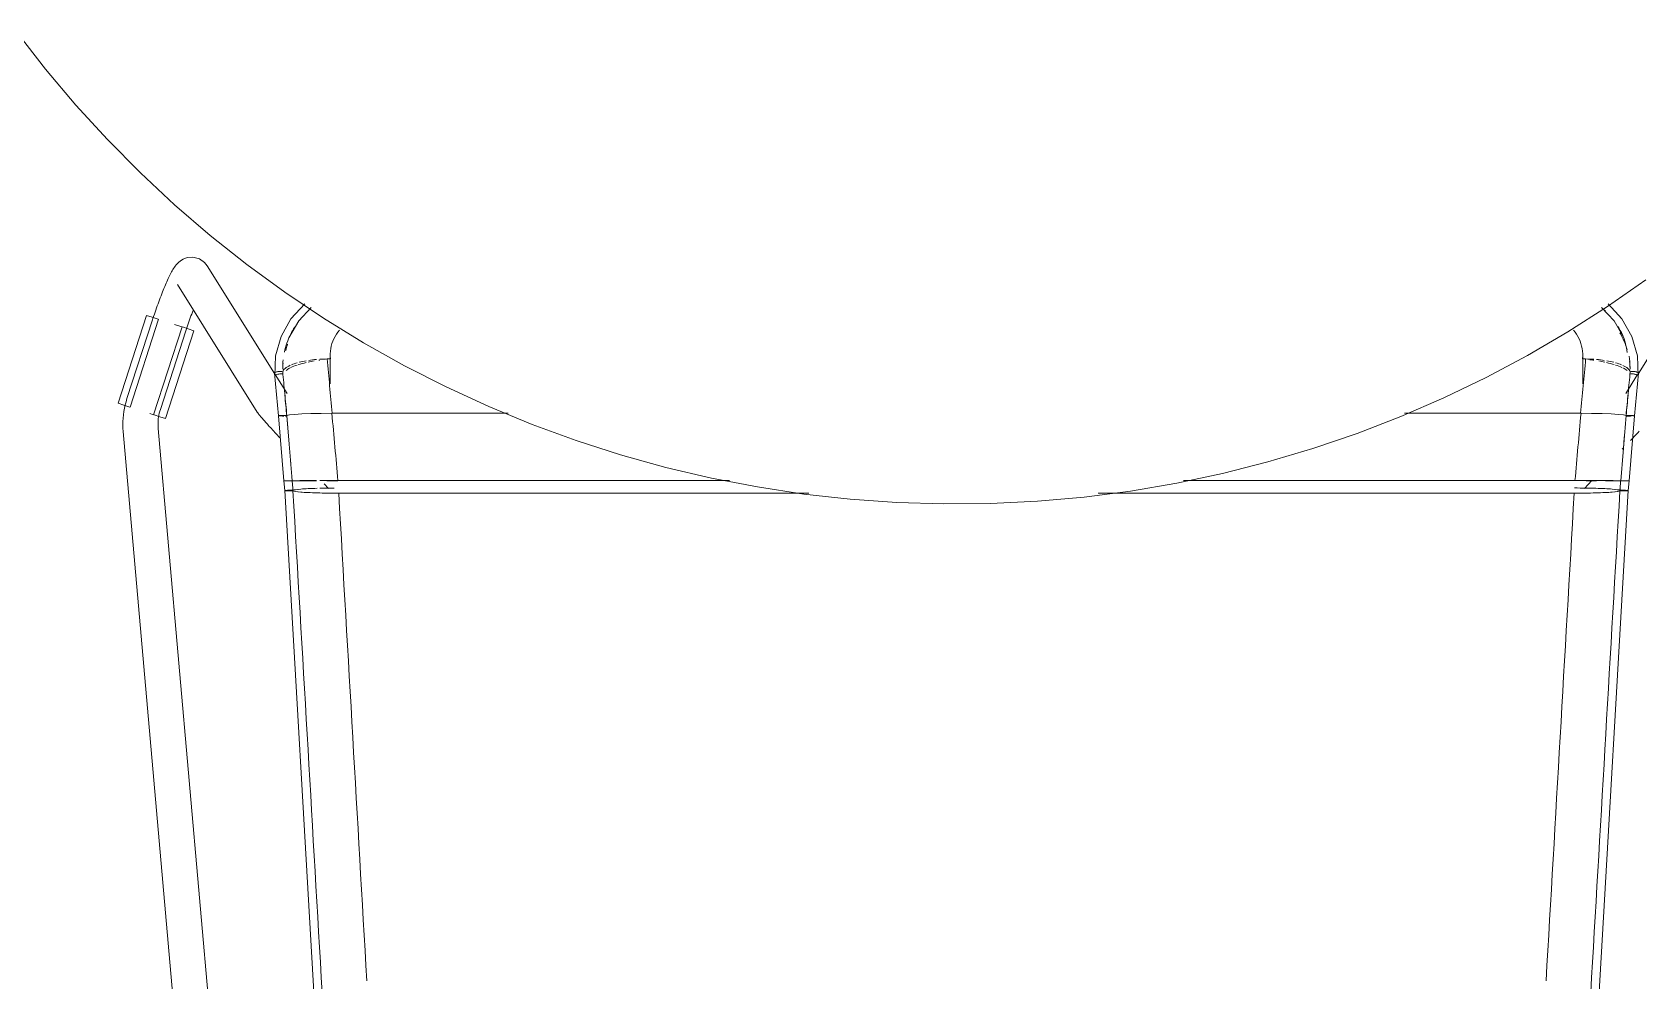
# Model space of a CAD drawing. Header units: millimetres. Extents: x 155927 to 317870, y -36033 to 97293.
# Drawn here: x 158632 to 159180, y 11743 to 12067 of the extents above; entities that cross this region are included whole.
import ezdxf

# ---------------------------------------------------------------- set-up
doc = ezdxf.new("R2010")
doc.units = ezdxf.units.MM
doc.header["$MEASUREMENT"] = 0
doc.layers.add('I-FURN', color=8, linetype='CONTINUOUS', lineweight=9)

msp = doc.modelspace()

# ---------------------------------------------------------------- linework, layer by layer
at = {"layer": 'I-FURN'}
for p, q in [((158626.52, 12067.12), (158636.33, 12054.48)), ((158636.33, 12054.48), (158646.64, 12042.24)), ((158646.64, 12042.24), (158657.43, 12030.43)), ((158657.43, 12030.43), (158668.68, 12019.05)), ((158668.68, 12019.05), (158680.37, 12008.14)), ((158680.37, 12008.14), (158692.5, 11997.7)), ((158692.5, 11997.7), (158705.03, 11987.76)), ((158682.35, 11989.04), (158681.72, 11988.52)), ((158683.26, 11989.61), (158682.35, 11989.04)), ((158684.64, 11990.13), (158683.26, 11989.61)), ((158686.61, 11990.3), (158684.64, 11990.13)), ((158688.84, 11989.71), (158686.61, 11990.3)), ((158690.57, 11988.49), (158688.84, 11989.71)), ((158678.41, 11983.45), (158678.18, 11982.96)), ((158678.64, 11983.93), (158678.41, 11983.45)), ((158678.87, 11984.38), (158678.64, 11983.93)), ((158679.1, 11984.82), (158678.87, 11984.38)), ((158679.33, 11985.25), (158679.1, 11984.82)), ((158679.56, 11985.66), (158679.33, 11985.25)), ((158679.8, 11986.06), (158679.56, 11985.66)), ((158680.04, 11986.45), (158679.8, 11986.06)), ((158680.29, 11986.84), (158680.04, 11986.45)), ((158680.57, 11987.23), (158680.29, 11986.84)), ((158680.88, 11987.63), (158680.57, 11987.23)), ((158681.25, 11988.06), (158680.88, 11987.63)), ((158681.72, 11988.52), (158681.25, 11988.06)), ((158690.57, 11988.49), (158691.47, 11987.37)), ((158714.5, 11950.6), (158691.47, 11987.37)), ((158705.03, 11987.76), (158717.95, 11978.32)), ((159203.25, 11987.37), (159180.22, 11950.6)), ((158676.23, 11978.41), (158675.98, 11977.77)), ((158676.48, 11979.03), (158676.23, 11978.41)), ((158676.73, 11979.64), (158676.48, 11979.03)), ((158676.98, 11980.24), (158676.73, 11979.64)), ((158677.22, 11980.82), (158676.98, 11980.24)), ((158677.47, 11981.38), (158677.22, 11980.82)), ((158677.71, 11981.92), (158677.47, 11981.38)), ((158677.94, 11982.45), (158677.71, 11981.92)), ((158678.18, 11982.96), (158677.94, 11982.45)), ((158681.3, 11981), (158708.6, 11937.41)), ((158717.95, 11978.32), (158731.24, 11969.41)), ((159169.64, 11973.44), (159182.76, 11982.6)), ((158674.2, 11972.96), (158673.95, 11972.24)), ((158674.45, 11973.68), (158674.2, 11972.96)), ((158674.71, 11974.38), (158674.45, 11973.68)), ((158674.96, 11975.08), (158674.71, 11974.38)), ((158675.22, 11975.77), (158674.96, 11975.08)), ((158675.47, 11976.45), (158675.22, 11975.77)), ((158675.73, 11977.11), (158675.47, 11976.45)), ((158675.98, 11977.77), (158675.73, 11977.11)), ((158720.1, 11969.18), (158724.85, 11974.33)), ((158722.79, 11968.6), (158727.05, 11973.07)), ((159156.16, 11964.82), (159169.64, 11973.44)), ((159171.93, 11968.6), (159167.67, 11973.07)), ((159174.62, 11969.18), (159169.87, 11974.33)), ((158661.1, 11940.39), (158670.78, 11970.4)), ((158672.81, 11968.84), (158664.1, 11942.03)), ((158665.14, 11939.09), (158674.83, 11969.09)), ((158670.78, 11970.4), (158672.74, 11969.77)), ((158672.74, 11969.77), (158674.71, 11969.13)), ((158672.96, 11969.3), (158672.81, 11968.84)), ((158673.2, 11970.04), (158672.96, 11969.3)), ((158673.45, 11970.78), (158673.2, 11970.04)), ((158673.7, 11971.51), (158673.45, 11970.78)), ((158673.95, 11972.24), (158673.7, 11971.51)), ((158682.8, 11966.52), (158680.32, 11967.32)), ((158685.02, 11967.53), (158684.79, 11966.85)), ((158685.25, 11968.21), (158685.02, 11967.53)), ((158685.49, 11968.88), (158685.25, 11968.21)), ((158685.72, 11969.55), (158685.49, 11968.88)), ((158685.96, 11970.21), (158685.72, 11969.55)), ((158686.19, 11970.85), (158685.96, 11970.21)), ((158686.43, 11971.49), (158686.19, 11970.85)), ((158686.66, 11972.11), (158686.43, 11971.49)), ((158716.71, 11963.17), (158720.1, 11969.18)), ((158719.42, 11962.77), (158722.79, 11968.6)), ((158731.24, 11969.41), (158744.87, 11961.03)), ((159175.3, 11962.77), (159171.93, 11968.6)), ((159178.01, 11963.17), (159174.62, 11969.18)), ((158682.9, 11966.49), (158673.21, 11936.48)), ((158675.51, 11938.32), (158684.22, 11965.14)), ((158677.25, 11935.18), (158686.94, 11965.18)), ((158683.02, 11966.45), (158684.99, 11965.81)), ((158684.33, 11965.46), (158684.22, 11965.14)), ((158684.56, 11966.16), (158684.33, 11965.46)), ((158684.79, 11966.85), (158684.56, 11966.16)), ((158684.99, 11965.81), (158686.94, 11965.18)), ((158714.84, 11956.65), (158716.71, 11963.17)), ((159142.35, 11956.74), (159156.16, 11964.82)), ((159179.88, 11956.65), (159178.01, 11963.17)), ((158714.55, 11949.74), (158714.84, 11956.65)), ((158733.49, 11956.77), (158733.49, 11947.02)), ((158744.87, 11961.03), (158758.83, 11953.21)), ((159128.23, 11949.22), (159142.35, 11956.74)), ((159161.23, 11947.02), (159161.23, 11956.77)), ((159180.17, 11949.74), (159179.88, 11956.65)), ((158714.43, 11950.64), (158715.85, 11936.15)), ((158732.5, 11955.53), (158733.55, 11955.53)), ((158758.83, 11953.21), (158773.09, 11945.96)), ((159161.17, 11955.53), (159162.22, 11955.53)), ((159180.29, 11950.64), (159178.87, 11936.15)), ((158718.77, 11943.78), (158714.73, 11950.23)), ((158773.09, 11945.96), (158787.62, 11939.27)), ((159113.82, 11942.28), (159128.23, 11949.22)), ((159179.99, 11950.23), (159175.95, 11943.78)), ((158663.05, 11939.76), (158661.1, 11940.39)), ((158665.02, 11939.13), (158663.05, 11939.76)), ((158663.48, 11939.83), (158663.24, 11938.72)), ((158663.77, 11940.94), (158663.48, 11939.83)), ((158664.1, 11942.03), (158663.77, 11940.94)), ((159099.14, 11935.91), (159113.82, 11942.28)), ((158662.72, 11934.18), (158662.7, 11933.04)), ((158662.78, 11935.32), (158662.72, 11934.18)), ((158662.88, 11936.46), (158662.78, 11935.32)), ((158663.04, 11937.59), (158662.88, 11936.46)), ((158663.24, 11938.72), (158663.04, 11937.59)), ((158673.11, 11936.51), (158671.95, 11936.89)), ((158675.3, 11935.81), (158673.33, 11936.44)), ((158674.71, 11933.74), (158674.74, 11934.41)), ((158674.74, 11934.41), (158674.8, 11935.06)), ((158674.8, 11935.06), (158674.89, 11935.72)), ((158674.89, 11935.72), (158675, 11936.37)), ((158675, 11936.37), (158675.14, 11937.02)), ((158675.14, 11937.02), (158675.31, 11937.66)), ((158677.25, 11935.18), (158675.3, 11935.81)), ((158675.31, 11937.66), (158675.5, 11938.3)), ((158675.5, 11938.3), (158675.51, 11938.32)), ((158708.6, 11937.41), (158708.82, 11937.09)), ((158708.82, 11937.09), (158709, 11936.83)), ((158709, 11936.83), (158709.17, 11936.6)), ((158709.17, 11936.6), (158709.35, 11936.38)), ((158709.35, 11936.38), (158709.53, 11936.16)), ((158709.53, 11936.16), (158709.72, 11935.93)), ((158709.72, 11935.93), (158709.92, 11935.69)), ((158709.92, 11935.69), (158710.13, 11935.43)), ((158710.13, 11935.43), (158710.36, 11935.17)), ((158710.36, 11935.17), (158710.61, 11934.89)), ((158710.61, 11934.89), (158710.86, 11934.59)), ((158710.86, 11934.59), (158711.14, 11934.28)), ((158711.14, 11934.28), (158711.42, 11933.96)), ((158715.92, 11936.17), (158715.85, 11936.15)), ((158715.85, 11936.15), (158715.92, 11936.12)), ((158715.86, 11936.15), (158715.92, 11936.17)), ((158715.86, 11936.15), (158717.68, 11913.94)), ((158715.92, 11936.12), (158715.86, 11936.15)), ((158716.11, 11936.2), (158715.92, 11936.17)), ((158715.92, 11936.12), (158716.1, 11936.1)), ((158716.11, 11936.1), (158715.92, 11936.12)), ((158716.1, 11936.1), (158716.4, 11936.07)), ((158716.41, 11936.22), (158716.11, 11936.2)), ((158716.11, 11936.2), (158716.41, 11936.22)), ((158716.4, 11936.07), (158716.11, 11936.1)), ((158716.4, 11936.07), (158716.78, 11936.06)), ((158716.78, 11936.06), (158716.4, 11936.07)), ((158716.79, 11936.23), (158716.41, 11936.22)), ((158716.41, 11936.22), (158716.79, 11936.23)), ((158716.78, 11936.06), (158717.23, 11936.05)), ((158717.23, 11936.05), (158716.78, 11936.06)), ((158717.24, 11936.24), (158716.79, 11936.23)), ((158716.79, 11936.23), (158717.25, 11936.24)), ((158717.23, 11936.05), (158717.72, 11936.04)), ((158717.72, 11936.04), (158717.23, 11936.05)), ((158717.73, 11936.25), (158717.24, 11936.24)), ((158717.25, 11936.24), (158717.74, 11936.25)), ((158718.23, 11936.25), (158717.73, 11936.25)), ((158717.74, 11936.25), (158718.24, 11936.25)), ((158718.22, 11936.04), (158718.69, 11936.05)), ((158718.69, 11936.05), (158718.22, 11936.04)), ((158718.7, 11936.24), (158718.23, 11936.25)), ((158718.24, 11936.25), (158718.71, 11936.24)), ((158719.59, 11936.43), (158718.7, 11936.24)), ((158718.71, 11936.24), (158719.59, 11936.43)), ((158719.59, 11936.43), (158721.31, 11936.61)), ((158721.33, 11936.61), (158719.59, 11936.43)), ((158721.33, 11936.61), (158723.77, 11936.76)), ((158723.81, 11936.76), (158721.33, 11936.61)), ((158723.8, 11936.76), (158726.84, 11936.87)), ((158726.91, 11936.88), (158723.81, 11936.76)), ((158726.9, 11936.88), (158730.35, 11936.95)), ((158730.44, 11936.95), (158726.91, 11936.88)), ((158730.44, 11936.95), (158734.08, 11936.98)), ((158734.2, 11936.98), (158730.44, 11936.95)), ((158794.32, 11936.98), (158734.2, 11936.98)), ((158734.2, 11936.98), (158794.32, 11936.98)), ((158787.62, 11939.27), (158802.42, 11933.18)), ((159084.22, 11930.14), (159099.14, 11935.91)), ((159160.52, 11936.98), (159100.4, 11936.98)), ((159100.4, 11936.98), (159160.52, 11936.98)), ((159164.28, 11936.95), (159160.52, 11936.98)), ((159160.64, 11936.98), (159164.28, 11936.95)), ((159164.37, 11936.95), (159167.82, 11936.88)), ((159167.81, 11936.88), (159164.38, 11936.95)), ((159170.91, 11936.76), (159167.81, 11936.88)), ((159167.88, 11936.87), (159170.92, 11936.76)), ((159173.39, 11936.61), (159170.91, 11936.76)), ((159170.95, 11936.76), (159173.39, 11936.61)), ((159175.13, 11936.43), (159173.39, 11936.61)), ((159173.41, 11936.61), (159175.13, 11936.43)), ((159175.13, 11936.43), (159176.01, 11936.24)), ((159176.02, 11936.24), (159175.13, 11936.43)), ((159176.01, 11936.24), (159176.48, 11936.25)), ((159176.49, 11936.25), (159176.02, 11936.24)), ((159176.03, 11936.05), (159176.5, 11936.04)), ((159176.5, 11936.04), (159176.03, 11936.05)), ((159176.48, 11936.25), (159176.98, 11936.25)), ((159176.99, 11936.25), (159176.49, 11936.25)), ((159176.5, 11936.04), (159177, 11936.04)), ((159177, 11936.04), (159176.5, 11936.04)), ((159176.98, 11936.25), (159177.47, 11936.24)), ((159177.48, 11936.24), (159176.99, 11936.25)), ((159177, 11936.04), (159177.49, 11936.05)), ((159177.49, 11936.05), (159177, 11936.04)), ((159178.86, 11936.15), (159177.04, 11913.94)), ((159177.47, 11936.24), (159177.93, 11936.23)), ((159177.93, 11936.23), (159177.48, 11936.24)), ((159177.49, 11936.05), (159177.94, 11936.06)), ((159177.94, 11936.06), (159177.49, 11936.05)), ((159178.31, 11936.22), (159177.93, 11936.23)), ((159177.93, 11936.23), (159178.31, 11936.22)), ((159178.61, 11936.2), (159178.31, 11936.22)), ((159178.31, 11936.22), (159178.6, 11936.2)), ((159178.32, 11936.07), (159178.62, 11936.1)), ((159178.61, 11936.1), (159178.32, 11936.07)), ((159178.8, 11936.17), (159178.61, 11936.2)), ((159178.8, 11936.12), (159178.61, 11936.1)), ((159178.62, 11936.1), (159178.8, 11936.12)), ((159178.8, 11936.17), (159178.86, 11936.15)), ((159178.87, 11936.15), (159178.8, 11936.17)), ((159178.8, 11936.12), (159178.87, 11936.15)), ((159178.86, 11936.15), (159178.8, 11936.12)), ((158662.7, 11933.04), (158662.73, 11931.9)), ((158662.73, 11931.9), (158662.8, 11930.76)), ((158662.8, 11930.76), (158662.81, 11930.71)), ((158662.81, 11930.71), (158701.76, 11487.39)), ((158674.7, 11933.08), (158674.71, 11933.74)), ((158674.72, 11932.42), (158674.7, 11933.08)), ((158674.76, 11931.76), (158674.72, 11932.42)), ((158712.06, 11507.26), (158674.76, 11931.76)), ((158711.42, 11933.96), (158711.73, 11933.62)), ((158711.73, 11933.62), (158712.04, 11933.27)), ((158712.04, 11933.27), (158712.37, 11932.91)), ((158712.37, 11932.91), (158712.71, 11932.53)), ((158712.71, 11932.53), (158713.07, 11932.14)), ((158713.07, 11932.14), (158713.44, 11931.74)), ((158713.44, 11931.74), (158713.82, 11931.33)), ((158713.82, 11931.33), (158714.21, 11930.9)), ((158714.21, 11930.9), (158714.61, 11930.47)), ((158714.61, 11930.47), (158715.03, 11930.02)), ((158715.03, 11930.02), (158715.45, 11929.57)), ((158715.45, 11929.57), (158715.88, 11929.11)), ((158715.88, 11929.11), (158716.32, 11928.63)), ((158802.42, 11933.18), (158817.44, 11927.68)), ((159069.08, 11924.97), (159084.22, 11930.14)), ((159178.4, 11928.63), (159177.95, 11928.16)), ((159178.84, 11929.11), (159178.4, 11928.63)), ((159179.27, 11929.57), (159178.84, 11929.11)), ((159179.69, 11930.02), (159179.27, 11929.57)), ((159180.11, 11930.47), (159179.69, 11930.02)), ((159180.51, 11930.9), (159180.11, 11930.47)), ((158817.44, 11927.68), (158832.67, 11922.79)), ((159053.75, 11920.4), (159069.08, 11924.97)), ((159175.14, 11925.19), (159174.65, 11924.68)), ((159177.95, 11928.16), (159177.49, 11927.67)), ((158832.67, 11922.79), (158848.09, 11918.51)), ((158848.09, 11918.51), (158863.66, 11914.85)), ((159038.24, 11916.46), (159053.75, 11920.4)), ((158717.68, 11913.94), (158717.75, 11913.95)), ((158717.74, 11913.95), (158717.68, 11913.94)), ((158717.95, 11910.59), (158717.68, 11913.94)), ((158717.75, 11913.94), (158717.68, 11913.94)), ((158717.68, 11913.94), (158717.75, 11913.94)), ((158718.23, 11913.95), (158717.93, 11913.95)), ((158717.94, 11913.95), (158718.23, 11913.95)), ((158718.23, 11913.95), (158718.61, 11913.95)), ((158718.61, 11913.95), (158718.23, 11913.95)), ((158718.62, 11913.94), (158718.23, 11913.94)), ((158718.23, 11913.94), (158718.61, 11913.94)), ((158718.61, 11913.95), (158719.06, 11913.95)), ((158719.06, 11913.95), (158718.61, 11913.95)), ((158718.61, 11913.94), (158719.07, 11913.94)), ((158719.07, 11913.94), (158718.62, 11913.94)), ((158719.06, 11913.95), (158719.55, 11913.95)), ((158719.55, 11913.95), (158719.06, 11913.95)), ((158719.56, 11913.94), (158719.07, 11913.94)), ((158719.07, 11913.94), (158719.56, 11913.94)), ((158719.55, 11913.95), (158720.05, 11913.95)), ((158720.05, 11913.95), (158719.55, 11913.95)), ((158720.06, 11913.94), (158719.56, 11913.94)), ((158719.56, 11913.94), (158720.05, 11913.94)), ((158720.05, 11913.95), (158720.52, 11913.95)), ((158720.52, 11913.95), (158720.05, 11913.95)), ((158720.05, 11913.94), (158720.52, 11913.94)), ((158720.53, 11913.94), (158720.06, 11913.94)), ((158720.52, 11913.95), (158721.41, 11913.97)), ((158721.4, 11913.97), (158720.52, 11913.95)), ((158723.15, 11913.98), (158721.4, 11913.97)), ((158721.41, 11913.97), (158723.15, 11913.98)), ((158723.18, 11913.91), (158721.42, 11913.92)), ((158721.42, 11913.92), (158723.17, 11913.91)), ((158725.65, 11913.99), (158723.15, 11913.98)), ((158723.16, 11913.98), (158725.65, 11913.99)), ((158723.17, 11913.91), (158725.67, 11913.9)), ((158725.67, 11913.9), (158723.18, 11913.91)), ((158728.79, 11914), (158725.65, 11913.99)), ((158725.66, 11913.99), (158728.79, 11914)), ((158728.8, 11913.89), (158725.67, 11913.9)), ((158725.67, 11913.9), (158728.79, 11913.89)), ((158729.91, 11914), (158732.36, 11914.01)), ((158732.36, 11914.01), (158729.91, 11914)), ((158731.45, 11912.86), (158732.92, 11911.33)), ((158736.13, 11913.88), (158732.35, 11913.88)), ((158732.35, 11913.88), (158736.13, 11913.88)), ((158732.36, 11914.01), (158736.14, 11914.01)), ((158736.14, 11914.01), (158732.36, 11914.01)), ((158736.14, 11914.01), (158869.88, 11914.01)), ((158869.88, 11914.01), (158736.14, 11914.01)), ((158863.66, 11914.85), (158879.37, 11911.82)), ((159006.82, 11910.44), (159022.59, 11913.13)), ((159022.59, 11913.13), (159038.24, 11916.46)), ((159024.94, 11914.01), (159158.58, 11914.01)), ((159158.58, 11914.01), (159024.94, 11914.01)), ((159158.58, 11914.01), (159162.36, 11914.01)), ((159162.36, 11914.01), (159158.58, 11914.01)), ((159161.8, 11911.33), (159164.37, 11914)), ((159162.36, 11914.01), (159165.93, 11914)), ((159165.93, 11914), (159162.36, 11914.01)), ((159165.92, 11913.89), (159162.37, 11913.88)), ((159162.37, 11913.88), (159165.93, 11913.89)), ((159165.93, 11914), (159169.06, 11913.99)), ((159169.06, 11913.99), (159165.93, 11914)), ((159171.54, 11913.91), (159169.05, 11913.9)), ((159169.05, 11913.9), (159171.55, 11913.91)), ((159171.57, 11913.98), (159169.06, 11913.99)), ((159169.07, 11913.99), (159171.56, 11913.98)), ((159173.3, 11913.92), (159171.54, 11913.91)), ((159171.55, 11913.91), (159173.3, 11913.92)), ((159171.57, 11913.98), (159173.31, 11913.97)), ((159173.32, 11913.97), (159171.57, 11913.98)), ((159173.31, 11913.97), (159174.2, 11913.95)), ((159174.2, 11913.95), (159173.32, 11913.97)), ((159174.66, 11913.94), (159174.19, 11913.94)), ((159174.2, 11913.95), (159174.67, 11913.95)), ((159174.67, 11913.95), (159174.2, 11913.95)), ((159174.2, 11913.94), (159174.67, 11913.94)), ((159175.16, 11913.94), (159174.66, 11913.94)), ((159174.67, 11913.95), (159175.17, 11913.95)), ((159175.17, 11913.95), (159174.67, 11913.95)), ((159174.67, 11913.94), (159175.16, 11913.94)), ((159175.65, 11913.94), (159175.16, 11913.94)), ((159175.16, 11913.94), (159175.65, 11913.94)), ((159175.17, 11913.95), (159175.66, 11913.95)), ((159175.66, 11913.95), (159175.17, 11913.95)), ((159176.1, 11913.94), (159175.65, 11913.94)), ((159175.65, 11913.94), (159176.11, 11913.94)), ((159175.66, 11913.95), (159176.11, 11913.95)), ((159176.11, 11913.95), (159175.66, 11913.95)), ((159176.48, 11913.94), (159176.1, 11913.94)), ((159176.11, 11913.95), (159176.49, 11913.95)), ((159176.49, 11913.95), (159176.11, 11913.95)), ((159176.11, 11913.94), (159176.49, 11913.94)), ((159176.78, 11913.94), (159176.48, 11913.94)), ((159176.49, 11913.95), (159176.78, 11913.95)), ((159176.79, 11913.95), (159176.49, 11913.95)), ((159176.49, 11913.94), (159176.78, 11913.94)), ((159176.77, 11910.59), (159177.04, 11913.94)), ((159176.78, 11913.95), (159176.97, 11913.95)), ((159176.97, 11913.94), (159176.78, 11913.94)), ((159176.78, 11913.94), (159176.97, 11913.94)), ((159176.97, 11913.95), (159176.79, 11913.95)), ((159176.97, 11913.95), (159177.04, 11913.94)), ((159177.04, 11913.94), (159176.97, 11913.95)), ((159177.04, 11913.94), (159176.97, 11913.94)), ((159176.97, 11913.94), (159177.04, 11913.94)), ((158718.02, 11910.61), (158717.96, 11910.59)), ((158717.96, 11910.59), (158737.24, 11578.68)), ((158717.96, 11910.59), (158718.02, 11910.56)), ((158718.21, 11910.64), (158718.02, 11910.61)), ((158718.02, 11910.56), (158718.21, 11910.53)), ((158718.51, 11910.66), (158718.21, 11910.64)), ((158718.21, 11910.53), (158718.5, 11910.51)), ((158718.5, 11910.51), (158718.88, 11910.49)), ((158718.89, 11910.68), (158718.51, 11910.66)), ((158718.88, 11910.49), (158719.33, 11910.48)), ((158719.34, 11910.69), (158718.89, 11910.68)), ((158719.33, 11910.48), (158719.82, 11910.47)), ((158719.83, 11910.7), (158719.34, 11910.69)), ((158719.82, 11910.47), (158720.32, 11910.48)), ((158720.33, 11910.69), (158719.83, 11910.7)), ((158720.32, 11910.48), (158720.79, 11910.49)), ((158720.8, 11910.69), (158720.33, 11910.69)), ((158720.79, 11910.49), (158721.68, 11910.28)), ((158721.7, 11910.9), (158720.8, 11910.69)), ((158721.68, 11910.28), (158723.43, 11910.08)), ((158723.45, 11911.09), (158721.7, 11910.9)), ((158723.43, 11910.08), (158725.93, 11909.92)), ((158725.95, 11911.25), (158723.45, 11911.09)), ((158725.93, 11909.92), (158729.06, 11909.8)), ((158729.07, 11911.37), (158725.95, 11911.25)), ((158729.06, 11909.8), (158732.62, 11909.72)), ((158732.62, 11911.45), (158729.92, 11911.4)), ((158734.87, 11911.47), (158732.62, 11911.45)), ((158732.62, 11909.72), (158736.41, 11909.69)), ((158736.41, 11909.69), (158896.98, 11909.69)), ((158896.98, 11909.69), (158736.41, 11909.69)), ((158879.37, 11911.82), (158895.19, 11909.41)), ((158895.19, 11909.41), (158911.09, 11907.64)), ((158911.09, 11907.64), (158927.05, 11906.51)), ((158959.04, 11906.17), (158975.02, 11906.95)), ((158975.02, 11906.95), (158990.95, 11908.38)), ((158990.95, 11908.38), (159006.82, 11910.44)), ((158995.71, 11909.69), (159158.31, 11909.69)), ((159158.31, 11909.69), (158995.71, 11909.69)), ((159176.76, 11910.59), (159157.48, 11578.68)), ((159158.31, 11909.69), (159162.1, 11909.72)), ((159162.1, 11911.45), (159158.42, 11911.48)), ((159165.65, 11911.37), (159162.1, 11911.45)), ((159162.1, 11909.72), (159165.66, 11909.8)), ((159168.77, 11911.25), (159165.65, 11911.37)), ((159165.66, 11909.8), (159168.79, 11909.92)), ((159171.27, 11911.09), (159168.77, 11911.25)), ((159168.79, 11909.92), (159171.29, 11910.08)), ((159173.02, 11910.9), (159171.27, 11911.09)), ((159171.29, 11910.08), (159173.04, 11910.28)), ((159173.92, 11910.69), (159173.02, 11910.9)), ((159173.04, 11910.28), (159173.93, 11910.49)), ((159174.39, 11910.69), (159173.92, 11910.69)), ((159173.93, 11910.49), (159174.4, 11910.48)), ((159174.89, 11910.7), (159174.39, 11910.69)), ((159174.4, 11910.48), (159174.9, 11910.47)), ((159175.38, 11910.69), (159174.89, 11910.7)), ((159174.9, 11910.47), (159175.39, 11910.48)), ((159175.83, 11910.68), (159175.38, 11910.69)), ((159175.39, 11910.48), (159175.84, 11910.49)), ((159176.21, 11910.66), (159175.83, 11910.68)), ((159175.84, 11910.49), (159176.22, 11910.51)), ((159176.51, 11910.64), (159176.21, 11910.66)), ((159176.22, 11910.51), (159176.51, 11910.53)), ((159176.7, 11910.61), (159176.51, 11910.64)), ((159176.51, 11910.53), (159176.7, 11910.56)), ((159176.76, 11910.59), (159176.7, 11910.61)), ((159176.7, 11910.56), (159176.76, 11910.59)), ((158927.05, 11906.51), (158943.04, 11906.02)), ((158943.04, 11906.02), (158959.04, 11906.17))]:
    msp.add_line(p, q, dxfattribs=at)
for points in [[(159167.61, 11973.05), (159168.08, 11972.67), (159168.54, 11972.27), (159169, 11971.87)], [(158718.93, 11960.59), (158718.67, 11959.88), (158718.49, 11959.16), (158718.36, 11958.42)], [(158733.55, 11955.53), (158733.5, 11956.03), (158733.48, 11956.54), (158733.49, 11957.05)], [(159161.22, 11957.05), (159161.23, 11956.54), (159161.21, 11956.03), (159161.17, 11955.53)], [(159177.11, 11956.47), (159177.3, 11955.24), (159177.34, 11953.98), (159177.34, 11952.72)], [(158717.27, 11951.19), (158717.41, 11951.59), (158717.98, 11952.34), (158719.12, 11953.04), (158719.81, 11953.36)], [(158717.27, 11951.19), (158717.51, 11948.75), (158717.98, 11943.8), (158718.46, 11938.76), (158718.7, 11936.24)], [(158717.3, 11952.73), (158717.31, 11953.55), (158717.35, 11954.38), (158717.43, 11955.2)], [(158717.41, 11953.97), (158717.35, 11953.32), (158717.34, 11952.67), (158717.35, 11952.02)], [(158719.85, 11952.5), (158719.21, 11952.19), (158718.82, 11951.87), (158718.49, 11951.55)], [(158722.27, 11953.47), (158721.46, 11953.2), (158720.65, 11952.92), (158720.1, 11952.62)], [(158720.27, 11953.56), (158720.85, 11953.81), (158721.51, 11954.04), (158722.25, 11954.25)], [(158725.31, 11954.31), (158724.39, 11954.1), (158723.45, 11953.87), (158722.6, 11953.62)], [(158722.92, 11954.43), (158723.66, 11954.62), (158724.46, 11954.77), (158725.3, 11954.93)], [(158727.97, 11954.85), (158727.29, 11954.73), (158726.64, 11954.6), (158725.98, 11954.46)], [(158726.15, 11955.06), (158727, 11955.18), (158727.87, 11955.3), (158728.78, 11955.36)], [(158729.94, 11955.15), (158729.85, 11955.14), (158729.76, 11955.12), (158729.67, 11955.11)], [(158729.93, 11955.44), (158730.77, 11955.49), (158731.62, 11955.52), (158732.5, 11955.53)], [(158732.5, 11955.53), (158732.76, 11952.5), (158733.3, 11946.36), (158733.89, 11940.11), (158734.2, 11936.98)], [(159162.22, 11955.53), (159161.96, 11952.5), (159161.42, 11946.36), (159160.83, 11940.11), (159160.52, 11936.98)], [(159162.22, 11955.53), (159163.17, 11955.52), (159164.09, 11955.49), (159165, 11955.43)], [(159165.05, 11955.11), (159164.58, 11955.18), (159164.11, 11955.23), (159163.63, 11955.28)], [(159165.93, 11955.36), (159166.83, 11955.29), (159167.72, 11955.18), (159168.57, 11955.06)], [(159168.74, 11954.46), (159168.1, 11954.6), (159167.43, 11954.74), (159166.75, 11954.86)], [(159172, 11953.61), (159171.2, 11953.86), (159170.32, 11954.09), (159169.4, 11954.31)], [(159169.42, 11954.93), (159170.26, 11954.78), (159171.07, 11954.62), (159171.81, 11954.43)], [(159174.62, 11952.62), (159173.99, 11952.92), (159173.24, 11953.19), (159172.42, 11953.46)], [(159172.47, 11954.25), (159173.2, 11954.04), (159173.84, 11953.81), (159174.44, 11953.56)], [(159176.44, 11951.55), (159176.03, 11951.87), (159175.51, 11952.2), (159174.87, 11952.51)], [(159177.45, 11951.19), (159177.21, 11948.75), (159176.74, 11943.8), (159176.26, 11938.76), (159176.02, 11936.24)], [(159177.41, 11952.02), (159177.4, 11952.92), (159177.34, 11953.82), (159177.23, 11954.71)], [(159180.11, 11949.89), (159180.07, 11949.93), (159179.94, 11950.03), (159179.65, 11950.16), (159179.26, 11950.28), (159178.8, 11950.37), (159178.31, 11950.44), (159177.81, 11950.47), (159177.5, 11950.47), (159177.35, 11950.46)], [(158717.98, 11943.14), (158718.22, 11940.79), (158718.45, 11938.43), (158718.69, 11936.05)], [(159176.74, 11943.14), (159176.51, 11940.85), (159176.28, 11938.55), (159176.05, 11936.24)], [(158719.6, 11925.1), (158719.3, 11928.76), (158718.99, 11932.41), (158718.69, 11936.05)], [(158720.52, 11913.95), (158720.22, 11917.67), (158719.61, 11925.11), (158719.01, 11932.53), (158718.71, 11936.24)], [(158735.11, 11925.5), (158734.77, 11929.33), (158734.42, 11933.15), (158734.08, 11936.98)], [(159160.64, 11936.98), (159160.29, 11933.15), (159159.95, 11929.33), (159159.61, 11925.5)], [(159174.2, 11913.95), (159174.5, 11917.67), (159175.11, 11925.11), (159175.71, 11932.53), (159176.01, 11936.24)], [(158736.14, 11914.01), (158735.8, 11917.84), (158735.46, 11921.67), (158735.11, 11925.5)], [(159159.61, 11925.5), (159159.26, 11921.67), (159158.92, 11917.84), (159158.58, 11914.01)], [(158720, 11920.26), (158719.97, 11920.67), (158719.93, 11921.08), (158719.9, 11921.49)], [(158720.52, 11913.95), (158720.56, 11913.37), (158720.65, 11912.22), (158720.74, 11911.06), (158720.79, 11910.49)], [(158720.53, 11913.94), (158720.57, 11913.4), (158720.66, 11912.31), (158720.75, 11911.23), (158720.8, 11910.69)], [(159174.19, 11913.94), (159174.15, 11913.4), (159174.06, 11912.31), (159173.97, 11911.23), (159173.92, 11910.69)], [(159174.2, 11913.95), (159174.15, 11913.37), (159174.07, 11912.22), (159173.98, 11911.06), (159173.93, 11910.49)], [(158740.11, 11578.49), (158736.89, 11633.72), (158730.45, 11744.32), (158724.01, 11855.08), (158720.79, 11910.49)], [(158745.99, 11743.2), (158742.8, 11798.66), (158739.6, 11854.17), (158736.41, 11909.69)], [(159158.31, 11909.69), (159155.12, 11854.17), (159151.92, 11798.64), (159148.72, 11743.2)], [(159154.61, 11578.49), (159157.83, 11633.72), (159164.27, 11744.32), (159170.71, 11855.08), (159173.93, 11910.49)], [(159173.92, 11910.69), (159174.52, 11910.7), (159176.03, 11910.7), (159176.77, 11910.62), (159176.77, 11910.59)]]:
    msp.add_open_spline(points, degree=3, dxfattribs=at)
for points, knots in [([(158717.87, 11957.88), (158718.31, 11959.96), (158719.29, 11962.91), (158720.84, 11965.58), (158721.38, 11966.38)], [-0.8210019, -0.8210019, -0.8210019, -0.8210019, -0.6666667, -0.5975811, -0.5975811, -0.5975811, -0.5975811]), ([(158733.55, 11955.53), (158733.33, 11957.91), (158733.96, 11961.52), (158735.89, 11964.51), (158736.66, 11965.42)], [0, 0, 0, 0, 0.3333333, 0.5, 0.5, 0.5, 0.5]), ([(159158.06, 11965.42), (159158.83, 11964.51), (159160.76, 11961.52), (159161.39, 11957.91), (159161.17, 11955.53)], [0.5, 0.5, 0.5, 0.5, 0.6666667, 1, 1, 1, 1]), ([(159173.25, 11966.65), (159173.81, 11965.76), (159175.48, 11962.94), (159176.09, 11959.84), (159176.38, 11957.7)], [0.591443, 0.591443, 0.591443, 0.591443, 0.6666667, 0.8236682, 0.8236682, 0.8236682, 0.8236682]), ([(159176.38, 11958.8), (159175.98, 11960.14), (159175.25, 11962.1), (159174.25, 11963.93), (159173.9, 11964.51)], [0.2297626, 0.2297626, 0.2297626, 0.2297626, 0.3333333, 0.3824546, 0.3824546, 0.3824546, 0.3824546]), ([(158714.48, 11950.79), (158714.5, 11950.81), (158714.54, 11950.86), (158714.65, 11950.93), (158714.84, 11951.03), (158715.16, 11951.13), (158715.56, 11951.21), (158715.91, 11951.24), (158716.29, 11951.26), (158716.73, 11951.25), (158717.09, 11951.22), (158717.27, 11951.19)], [0.5555556, 0.5555556, 0.5555556, 0.5555556, 0.5833333, 0.6180556, 0.6527778, 0.7222222, 0.7916667, 0.8263889, 0.8611111, 0.9305556, 1, 1, 1, 1]), ([(158717.37, 11950.46), (158717.15, 11950.47), (158716.66, 11950.46), (158715.91, 11950.38), (158715.24, 11950.23), (158714.81, 11950.05), (158714.65, 11949.93), (158714.61, 11949.89)], [-1, -1, -1, -1, -0.90625, -0.8125, -0.71875, -0.625, -0.5625, -0.5625, -0.5625, -0.5625]), ([(159174.93, 11953.35), (159175.61, 11953.03), (159176.75, 11952.33), (159177.31, 11951.59), (159177.45, 11951.19)], [0.6690305, 0.6690305, 0.6690305, 0.6690305, 0.8333333, 1, 1, 1, 1]), ([(159177.45, 11951.19), (159177.6, 11951.21), (159177.88, 11951.24), (159178.3, 11951.26), (159178.68, 11951.25), (159178.97, 11951.23), (159179.24, 11951.19), (159179.49, 11951.14), (159179.71, 11951.08), (159179.91, 11951.02), (159180.11, 11950.92), (159180.21, 11950.83), (159180.24, 11950.79)], [0, 0, 0, 0, 0.0555556, 0.1111111, 0.1666667, 0.1944444, 0.2222222, 0.2777778, 0.3055556, 0.3333333, 0.3888889, 0.4444444, 0.4444444, 0.4444444, 0.4444444]), ([(159174.2, 11913.94), (159174.5, 11917.63), (159174.94, 11922.97), (159175.38, 11928.3), (159175.52, 11929.94)], [0, 0, 0, 0, 0.5, 0.7233886, 0.7233886, 0.7233886, 0.7233886]), ([(158717.95, 11910.59), (158717.95, 11910.6), (158718.09, 11910.63), (158718.49, 11910.66), (158718.87, 11910.68), (158719.33, 11910.69), (158719.83, 11910.7), (158720.33, 11910.7), (158720.65, 11910.69), (158720.8, 11910.69)], [-0.5, -0.5, -0.5, -0.5, -0.375, -0.3125, -0.25, -0.1875, -0.125, -0.0625, 0, 0, 0, 0]), ([(158720.79, 11910.49), (158720.56, 11910.48), (158720.07, 11910.47), (158719.44, 11910.48), (158718.98, 11910.49), (158718.57, 11910.5), (158718.11, 11910.53), (158717.95, 11910.57), (158717.95, 11910.59)], [-1, -1, -1, -1, -0.90625, -0.8125, -0.765625, -0.71875, -0.625, -0.501507, -0.501507, -0.501507, -0.501507]), ([(158736.41, 11909.69), (158735.13, 11909.69), (158732.58, 11909.71), (158728.98, 11909.79), (158725.81, 11909.91), (158722.45, 11910.13), (158721.07, 11910.34), (158720.79, 11910.49)], [-1, -1, -1, -1, -0.833333, -0.666667, -0.5, -0.333333, 0, 0, 0, 0]), ([(158720.8, 11910.69), (158721.09, 11910.83), (158722.48, 11911.04), (158725.83, 11911.26), (158727.93, 11911.34), (158729.06, 11911.37)], [-1, -1, -1, -1, -0.6666667, -0.5, -0.3333333, -0.3333333, -0.3333333, -0.3333333]), ([(158729.92, 11911.4), (158730.78, 11911.42), (158732.41, 11911.46), (158734.11, 11911.47), (158734.87, 11911.47)], [-0.2916206, -0.2916206, -0.2916206, -0.2916206, -0.1666667, -0.0664381, -0.0664381, -0.0664381, -0.0664381]), ([(159173.93, 11910.49), (159173.65, 11910.34), (159172.27, 11910.13), (159168.91, 11909.91), (159165.74, 11909.79), (159162.14, 11909.71), (159159.59, 11909.69), (159158.31, 11909.69)], [-1, -1, -1, -1, -0.666667, -0.5, -0.333333, -0.166667, 0, 0, 0, 0]), ([(159158.42, 11911.48), (159160.94, 11911.48), (159164.71, 11911.42), (159168.89, 11911.26), (159172.24, 11911.04), (159173.63, 11910.83), (159173.92, 11910.69)], [-0.996036, -0.996036, -0.996036, -0.996036, -0.6666667, -0.5, -0.3333333, 0, 0, 0, 0]), ([(159176.77, 11910.59), (159176.77, 11910.57), (159176.63, 11910.54), (159176.24, 11910.51), (159175.85, 11910.49), (159175.4, 11910.48), (159174.9, 11910.47), (159174.4, 11910.48), (159174.08, 11910.48), (159173.93, 11910.49)], [-0.498493, -0.498493, -0.498493, -0.498493, -0.375, -0.3125, -0.25, -0.1875, -0.125, -0.0625, 0, 0, 0, 0])]:
    msp.add_open_spline(points, degree=3, knots=knots, dxfattribs=at)

doc.saveas('drawing.dxf')
